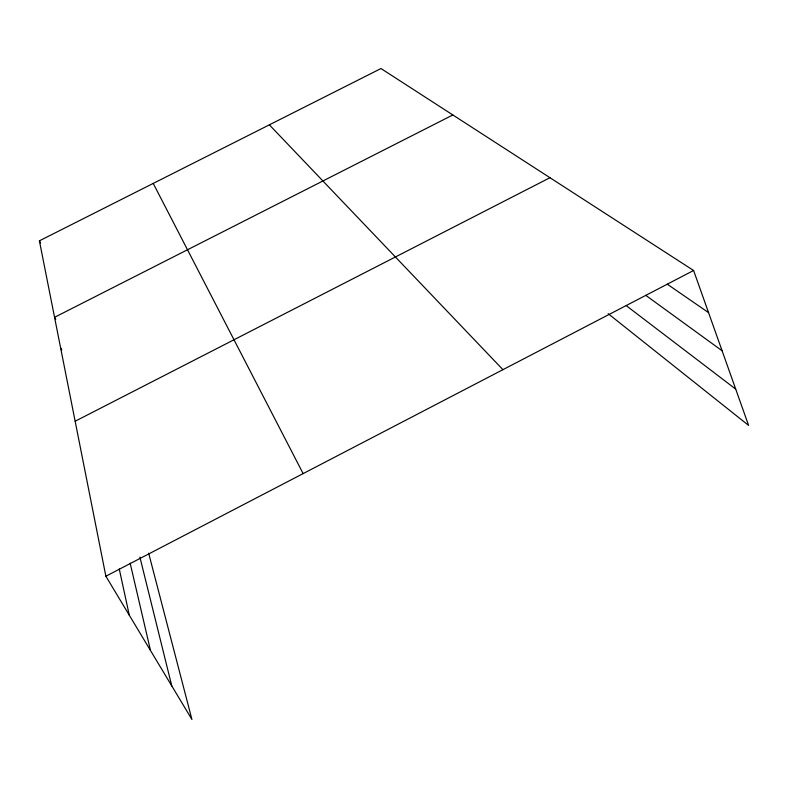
<?xml version="1.0" encoding="UTF-8"?>
<svg xmlns="http://www.w3.org/2000/svg" width="788" height="788" viewBox="0 0 788 788"><rect width="100%" height="100%" fill="white"/><g stroke="black" fill="none" stroke-linecap="round" stroke-linejoin="round"><path stroke-width="1.18" d="M148.656 553.176L191.927 719.464L105.868 576.225L693.598 270.491L748.6 425.402L608.159 313.683M75.155 421.235L549.965 177.704M452.844 114.969L54.559 317.308L55.761 319.426M105.868 576.225L39.4 240.833L380.968 68.536L693.598 270.491M667.278 284.192L708.55 312.619M645.727 295.313L722.104 350.768M626.283 305.685L735.706 389.105M269.358 124.839L502.931 369.671M60.627 347.922L61.809 350M39.4 240.833L40.572 242.931M153.227 183.417L303.134 473.608M139.89 557.086L171.784 685.934M130.148 563.154L150.498 650.494M119.254 568.985L129.291 615.211"/></g></svg>
